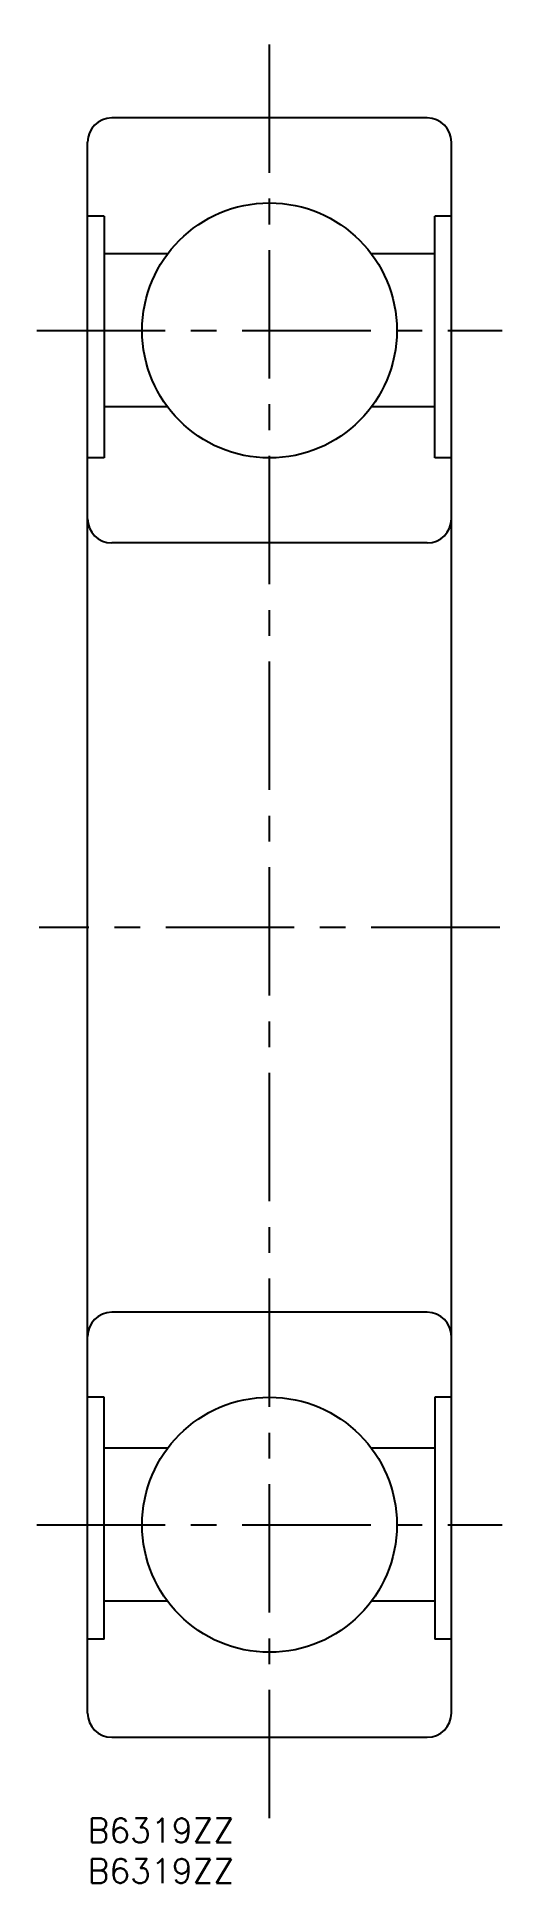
# Model space of a CAD drawing. Extents: x -6 to 51, y -8 to 220.
import ezdxf

# ---------------------------------------------------------------- set-up
doc = ezdxf.new("R2010")
doc.units = 0
doc.header["$LTSCALE"] = 0.5
doc.linetypes.add('CENTER', pattern=[50.8, 31.75, -6.35, 6.35, -6.35])
for name, color, linetype in [('MSM_CENTER', 1, 'CENTER'), ('MSM_CONTINUOUS', 7, 'CONTINUOUS'), ('MSM_PART_NUMBER', 7, 'CONTINUOUS')]:
    doc.layers.add(name, color=color, linetype=linetype)
doc.styles.get("Standard").update_dxf_attribs({"font": 'txt.shx', "height": 3, "bigfont": 'bigfont.shx'})

msp = doc.modelspace()

# ---------------------------------------------------------------- linework, layer by layer
at = {"layer": 'MSM_CENTER'}
for p, q in [((22.5, 0), (22.5, 220)), ((-6.26, 183.75), (51.26, 183.75)), ((50.96, 110), (-5.96, 110)), ((-6.26, 36.25), (51.26, 36.25))]:
    msp.add_line(p, q, dxfattribs=at)
at = {"layer": 'MSM_CONTINUOUS'}
for p, q in [((42, 210), (3, 210)), ((0, 13), (0, 207)), ((45, 13), (45, 207)), ((2.07, 197.87), (0, 197.87)), ((2.07, 197.87), (2.07, 168)), ((45, 197.87), (42.93, 197.87)), ((42.93, 168), (42.93, 197.87)), ((9.9, 193.2), (2.07, 193.2)), ((42.93, 193.2), (35.1, 193.2)), ((9.9, 174.3), (2.07, 174.3)), ((42.93, 174.3), (35.1, 174.3)), ((2.07, 168), (0, 168)), ((45, 168), (42.93, 168)), ((42, 157.5), (3, 157.5)), ((42, 62.5), (3, 62.5)), ((2.07, 52), (0, 52)), ((2.07, 22.13), (2.07, 52)), ((45, 52), (42.93, 52)), ((42.93, 52), (42.93, 22.13)), ((9.9, 45.7), (2.07, 45.7)), ((42.93, 45.7), (35.1, 45.7)), ((9.9, 26.8), (2.07, 26.8)), ((42.93, 26.8), (35.1, 26.8)), ((2.07, 22.13), (0, 22.13)), ((45, 22.13), (42.93, 22.13)), ((3, 10), (42, 10))]:
    msp.add_line(p, q, dxfattribs=at)
for centre in [(22.5, 183.75), (22.5, 36.25)]:
    msp.add_circle(centre, 15.75, dxfattribs=at)
for centre, start, end in [((3, 207), 90, 180), ((42, 207), 0, 90), ((3, 160.5), 180, 270), ((42, 160.5), 270, 0), ((3, 59.5), 90, 180), ((42, 59.5), 0, 90), ((3, 13), 180, 270), ((42, 13), 270, 0)]:
    msp.add_arc(centre, 3, start, end, dxfattribs=at)

# ---------------------------------------------------------------- texts
at = {"layer": 'MSM_PART_NUMBER'}
for p in [(0, -3), (0, -8)]:
    msp.add_text('B6319ZZ', height=3, dxfattribs=at).set_placement(p)

doc.saveas('drawing.dxf')
